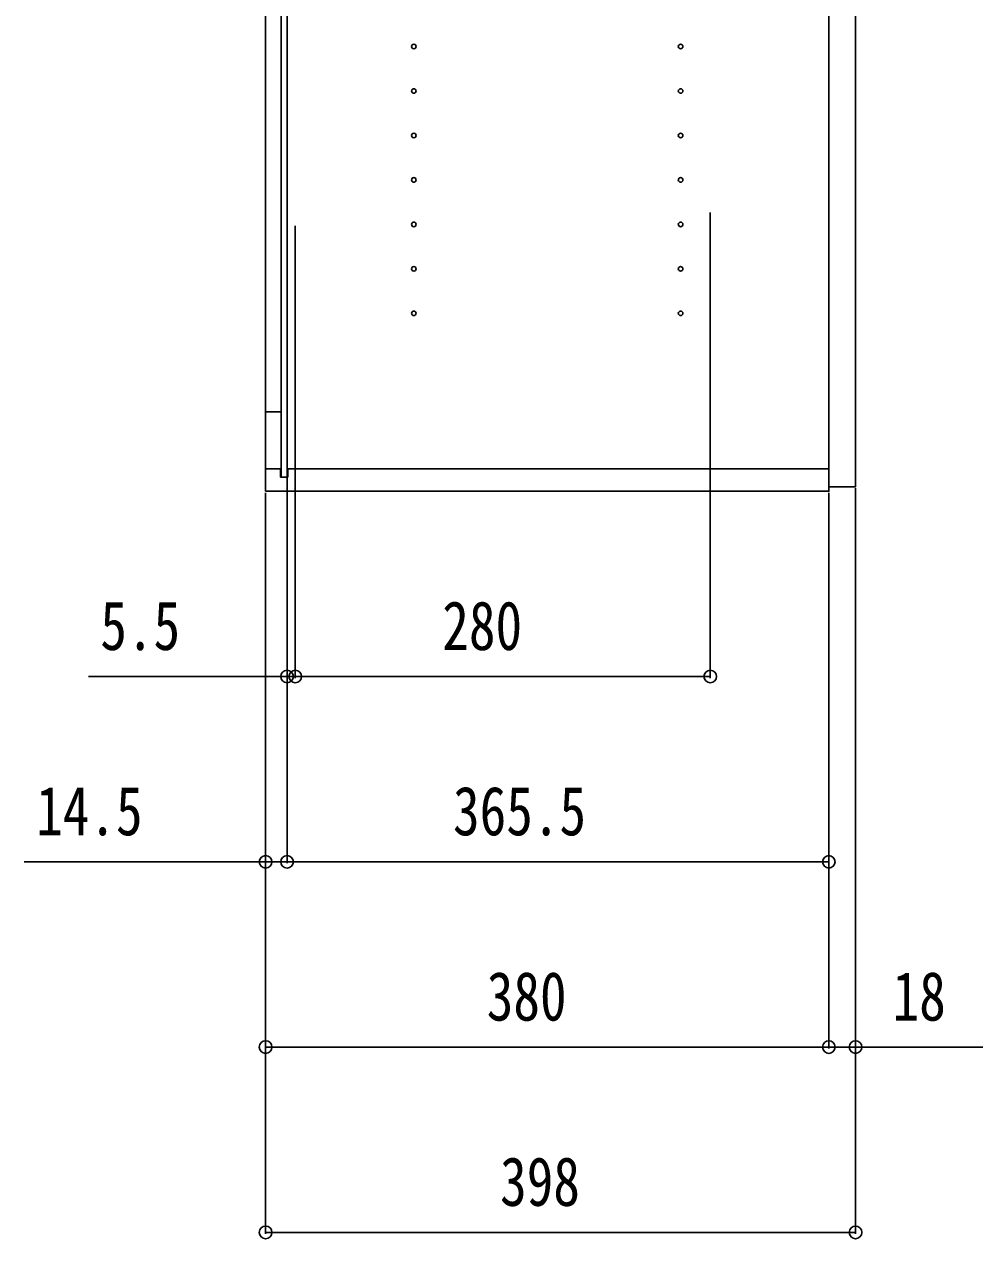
# Model space of a CAD drawing. Units: millimetres, scale not verified. Extents: x -4205 to 4205, y -2970 to 2970.
# Drawn here: x -2508 to -1861, y -1671 to -852 of the extents above; entities that cross this region are included whole.
import ezdxf
from ezdxf.enums import TextEntityAlignment as Align

# ---------------------------------------------------------------- set-up
doc = ezdxf.new("R2010")
doc.units = ezdxf.units.MM
doc.header["$LTSCALE"] = 20
doc.layers.add('0-3_YKK_12', color=2, linetype='Continuous')
doc.layers.add('0-5_YKK_D', color=6, linetype='Continuous')
doc.styles.add('ＭＳ ゴシック', font='')
doc.styles.get('ＭＳ ゴシック').set_extended_font_data('MS Gothic')

msp = doc.modelspace()

# ---------------------------------------------------------------- linework, layer by layer
at = {"layer": '0-3_YKK_12'}
for p, q in [((-2334.48, 1013.5), (-2334.48, -1157.5)), ((-2330.48, 1013.5), (-2330.48, -1157.5)), ((-2334.48, -1113.5), (-2344.98, -1113.5)), ((-2344.98, -1152), (-2334.98, -1152)), ((-2334.98, -1152), (-2334.98, -1157.5)), ((-2329.98, -1152), (-2329.98, -1157.5)), ((-2329.98, -1152), (-1964.98, -1152)), ((-2329.98, -1157.5), (-2334.98, -1157.5))]:
    msp.add_line(p, q, dxfattribs=at)
for points in [[(-2344.98, -1167), (-1964.98, -1167), (-1964.98, 1023), (-2344.98, 1023)], [(-1964.98, -1164), (-1946.98, -1164), (-1946.98, 1020), (-1964.98, 1020)]]:
    msp.add_lwpolyline(points, close=True, dxfattribs=at)
for centre in [(-2244.98, -867), (-2064.98, -867), (-2244.98, -897), (-2064.98, -897), (-2244.98, -927), (-2064.98, -927), (-2244.98, -957), (-2064.98, -957), (-2244.98, -987), (-2064.98, -987), (-2244.98, -1017), (-2064.98, -1017), (-2244.98, -1047), (-2064.98, -1047)]:
    msp.add_circle(centre, 1.55, dxfattribs=at)
at = {"layer": '0-5_YKK_D'}
for p, q in [((-2044.98, -979), (-2044.98, -1293)), ((-2324.98, -988), (-2324.98, -1293)), ((-2324.98, -988), (-2324.98, -1293)), ((-2330.48, -1057.14), (-2330.48, -1293)), ((-2330.48, -1156.75), (-2330.48, -1418)), ((-2330.48, -1156.75), (-2330.48, -1418)), ((-2344.98, -1168), (-2344.98, -1418)), ((-2344.98, -1168), (-2344.98, -1543)), ((-2344.98, -1168), (-2344.98, -1668)), ((-1964.98, -1168), (-1964.98, -1418)), ((-1964.98, -1168), (-1964.98, -1543)), ((-1964.98, -1168), (-1964.98, -1543)), ((-1946.98, -1165), (-1946.98, -1543)), ((-1946.98, -1165), (-1946.98, -1668)), ((-2330.48, -1292), (-2464.48, -1292)), ((-2324.98, -1292), (-2330.48, -1292)), ((-2044.98, -1292), (-2324.98, -1292)), ((-2324.98, -1292), (-2307.98, -1292)), ((-2344.98, -1417), (-2507.78, -1417)), ((-2330.48, -1417), (-2344.98, -1417)), ((-1964.98, -1417), (-2330.48, -1417)), ((-2330.48, -1417), (-2313.48, -1417)), ((-1964.98, -1542), (-2344.98, -1542)), ((-1946.98, -1667), (-2344.98, -1667))]:
    msp.add_line(p, q, dxfattribs=at)
msp.add_lwpolyline([(-1964.98, -1542), (-1946.98, -1542), (-1861.18, -1542)], dxfattribs=at)
for centre in [(-2330.48, -1292), (-2324.98, -1292), (-2324.98, -1292), (-2044.98, -1292), (-2344.98, -1417), (-2330.48, -1417), (-2330.48, -1417), (-1964.98, -1417), (-2344.98, -1542), (-1964.98, -1542), (-1964.98, -1542), (-1946.98, -1542), (-2344.98, -1667), (-1946.98, -1667)]:
    msp.add_circle(centre, 4.25, dxfattribs=at)

# ---------------------------------------------------------------- texts
at = {"layer": '0-5_YKK_D', "style": 'ＭＳ ゴシック', "width": 0.8}
for s, p in [('5.5', (-2456.48, -1284)), ('280', (-2225.78, -1284)), ('14.5', (-2499.78, -1409)), ('365.5', (-2218.53, -1409)), ('380', (-2195.78, -1534)), ('18', (-1921.98, -1534)), ('398', (-2186.78, -1659))]:
    msp.add_text(s, height=32.99, dxfattribs=at).set_placement(p, align=Align.BOTTOM_LEFT)

doc.saveas('drawing.dxf')
